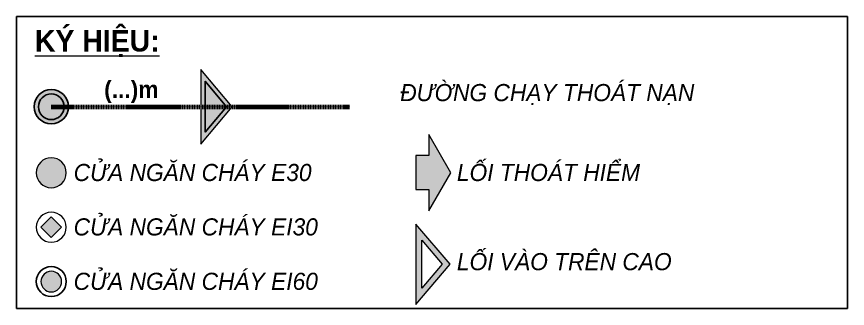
# Model space of a CAD drawing. Header units: millimetres. Extents: x 25998 to 252958, y -15958 to 83425.
# Drawn here: x 163620 to 199500, y 2600 to 15200 of the extents above; entities that cross this region are included whole.
import ezdxf

# ---------------------------------------------------------------- set-up
doc = ezdxf.new("R2010")
doc.units = ezdxf.units.MM
doc.linetypes.add('1 NÉT CALL OUT', pattern=[6, 3, -3])
for name, color, linetype, lineweight in [('A-ANNO-NOTE', 131, 'Continuous', 9), ('A-ANNO-NOTE-1', 131, 'Continuous', 25), ('A-DETL', 90, 'Continuous', 9), ('A-DETL-3', 90, '1 NÉT CALL OUT', 70), ('A-DETL-THIN', 151, 'Continuous', 9), ('G-ANNO-TEXT-1', 7, 'Continuous', 9)]:
    doc.layers.add(name, color=color, linetype=linetype, lineweight=lineweight)
doc.styles.add('Arial_10', font='arial_0.ttf', dxfattribs={"width": 0.95, "height": 740})
doc.styles.add('Arial_B_4', font='arialbd_0.ttf', dxfattribs={"width": 0.95, "height": 925})

# ---------------------------------------------------------------- blocks, each defined once
blk = doc.blocks.new('HDNDCT_MŨI TÊN THOÁT HIỂM 2 - HDNDCT_MŨI TÊN THOÁT HIỂM 2-1614706-GHI CHÚ_ĐƯỜNG THOÁT NẠN PCCC')
at = {"layer": 'A-ANNO-NOTE'}
blk.add_hatch(color=256, dxfattribs=at).paths.add_polyline_path([(18288, 8457), (17336, 6807), (17336, 7728), (16778, 7728), (16778, 9208), (17336, 9208), (17336, 10108)])
for p, q in [((18288, 8457), (17336, 10108)), ((17336, 10108), (17336, 9208)), ((17336, 9208), (16778, 9208)), ((16778, 9208), (16778, 7728)), ((17336, 6807), (18288, 8457)), ((16778, 7728), (17336, 7728)), ((17336, 7728), (17336, 6807))]:
    blk.add_line(p, q, dxfattribs=at)
blk = doc.blocks.new('HDNDCT_MŨI TÊN THOÁT HIỂM - HDNDCT_MŨI TÊN THOÁT HIỂM-1614704-GHI CHÚ_ĐƯỜNG THOÁT NẠN PCCC')
at = {"layer": 'A-ANNO-NOTE'}
h = blk.add_hatch(color=256, dxfattribs=at)
h.paths.add_polyline_path([(8847, 11307), (7495, 9697), (7495, 12918)])
h.paths.add_polyline_path([(8605, 11307), (7680, 12410), (7680, 10205)])
blk.add_hatch(color=256, dxfattribs=at).paths.add_polyline_path([(7680, 10205), (7680, 12410), (8605, 11307)])
for p, q in [((8847, 11307), (7495, 12918)), ((7495, 12918), (7495, 9697)), ((7680, 10205), (7680, 12410)), ((7680, 12410), (8605, 11307)), ((8605, 11307), (7680, 12410)), ((7680, 12410), (7680, 10205)), ((7495, 9697), (8847, 11307)), ((8605, 11307), (7680, 10205)), ((7680, 10205), (8605, 11307))]:
    blk.add_line(p, q, dxfattribs=at)
blk = doc.blocks.new('HDNDCT_DIEM THOAT HIEM XA NHAT - HDNDCT_DIEM THOAT HIEM XA NHAT-1614703-GHI CHÚ_ĐƯỜNG THOÁT NẠN PCCC')
at = {"layer": 'A-ANNO-NOTE'}
h = blk.add_hatch(color=256, dxfattribs=at)
edge = h.paths.add_edge_path()
edge.add_arc((1031, 11307), 740, 0, 180)
edge.add_arc((1031, 11307), 740, 180, 360)
edge = h.paths.add_edge_path()
edge.add_arc((1031, 11307), 555, 180, 360)
edge.add_arc((1031, 11307), 555, 360, 540)
h = blk.add_hatch(color=256, dxfattribs=at)
edge = h.paths.add_edge_path()
edge.add_arc((1031, 11307), 555, 0, 180)
edge.add_arc((1031, 11307), 555, 180, 360)
at = {"layer": 'A-ANNO-NOTE-1'}
for radius, start, end in [(740, 360, 180), (555, 0, 180), (555, 360, 180), (740, 180, 360), (555, 180, 0), (555, 180, 360)]:
    blk.add_arc((1031, 11307), radius, start, end, dxfattribs=at)
blk = doc.blocks.new('HDNDCT_GHI CHÚ CỬA CHỐNG CHÁY E30 - HDNDCT_GHI CHÚ CỬA CHỐNG CHÁY E30-1614707-GHI CHÚ_ĐƯỜNG THOÁT NẠN PCCC')
at = {"layer": 'A-ANNO-NOTE'}
h = blk.add_hatch(color=256, dxfattribs=at)
edge = h.paths.add_edge_path()
edge.add_arc((1031, 8457), 647, 0, 180)
edge.add_arc((1031, 8457), 648, 180, 360)
for radius, start, end in [(648, 360, 180), (647, 180, 360)]:
    blk.add_arc((1031, 8457), radius, start, end, dxfattribs=at)
blk = doc.blocks.new('HDNDCT_GHI CHÚ CỬA CHỐNG CHÁY EI30 - HDNDCT_GHI CHÚ CỬA CHỐNG CHÁY EI30-2461928-GHI CHÚ_ĐƯỜNG THOÁT NẠN PCCC')
at = {"layer": 'A-ANNO-NOTE'}
blk.add_hatch(color=256, dxfattribs=at).paths.add_polyline_path([(587, 6107), (1031, 6551), (1475, 6107), (1031, 5663)])
for p, q in [((1031, 6551), (587, 6107)), ((1475, 6107), (1031, 6551)), ((587, 6107), (1031, 5663)), ((1031, 5663), (1475, 6107))]:
    blk.add_line(p, q, dxfattribs=at)
for start, end in [(360, 180), (180, 360)]:
    blk.add_arc((1031, 6107), 648, start, end, dxfattribs=at)
blk = doc.blocks.new('HDNDCT_LỐI VÀO TRÊN CAO - HDNDCT_LỐI VÀO TRÊN CAO-1614699-GHI CHÚ_ĐƯỜNG THOÁT NẠN PCCC')
at = {"layer": 'A-ANNO-NOTE'}
h = blk.add_hatch(color=256, dxfattribs=at)
h.paths.add_polyline_path([(17918, 4507), (17037, 5540), (17037, 3474)])
h.paths.add_polyline_path([(16778, 6243), (18259, 4507), (16778, 2772)])
for p, q in [((16778, 6243), (16778, 2772)), ((18259, 4507), (16778, 6243)), ((17037, 3474), (17037, 5540)), ((17037, 5540), (17918, 4507)), ((16778, 2772), (18259, 4507)), ((17918, 4507), (17037, 3474))]:
    blk.add_line(p, q, dxfattribs=at)
blk = doc.blocks.new('HDNDCT_GHI CHÚ CỬA CHỐNG CHÁY EI60 - HDNDCT_GHI CHÚ CỬA CHỐNG CHÁY EI60-1614697-GHI CHÚ_ĐƯỜNG THOÁT NẠN PCCC')
at = {"layer": 'A-ANNO-NOTE'}
h = blk.add_hatch(color=256, dxfattribs=at)
edge = h.paths.add_edge_path()
edge.add_arc((1031, 3757), 444, 0, 180)
edge.add_arc((1031, 3757), 444, 180, 360)
for radius, start, end in [(648, 360, 180), (444, 360, 180), (444, 180, 360)]:
    blk.add_arc((1031, 3757), radius, start, end, dxfattribs=at)
at = {"layer": 'A-ANNO-NOTE-1'}
for start, end in [(360, 180), (180, 360)]:
    blk.add_arc((1031, 3757), 648, start, end, dxfattribs=at)

msp = doc.modelspace()

# ---------------------------------------------------------------- linework, layer by layer
at = {"layer": 'A-DETL'}
for p, q in [((199500.3, 15200.1), (163620.3, 15200.1)), ((163620.3, 15200.1), (163620.3, 2600.1)), ((199500.3, 2600.1), (199500.3, 15200.1)), ((163620.3, 2600.1), (199500.3, 2600.1))]:
    msp.add_line(p, q, dxfattribs=at)
at = {"layer": 'A-DETL-3'}
msp.add_line((165117.1, 11307.2), (178017.1, 11307.2), dxfattribs=at)
at = {"layer": 'A-DETL-THIN'}
for p, q in [((163620.3, 15200.1), (199500.3, 15200.1)), ((163620.3, 2600.1), (163620.3, 15200.1)), ((199500.3, 15200.1), (199500.3, 2600.1)), ((199500.3, 2600.1), (163620.3, 2600.1))]:
    msp.add_line(p, q, dxfattribs=at)

# ---------------------------------------------------------------- block references
at = {"layer": 'A-ANNO-NOTE'}
for name in ['HDNDCT_MŨI TÊN THOÁT HIỂM - HDNDCT_MŨI TÊN THOÁT HIỂM-1614704-GHI CHÚ_ĐƯỜNG THOÁT NẠN PCCC', 'HDNDCT_DIEM THOAT HIEM XA NHAT - HDNDCT_DIEM THOAT HIEM XA NHAT-1614703-GHI CHÚ_ĐƯỜNG THOÁT NẠN PCCC', 'HDNDCT_MŨI TÊN THOÁT HIỂM 2 - HDNDCT_MŨI TÊN THOÁT HIỂM 2-1614706-GHI CHÚ_ĐƯỜNG THOÁT NẠN PCCC', 'HDNDCT_GHI CHÚ CỬA CHỐNG CHÁY E30 - HDNDCT_GHI CHÚ CỬA CHỐNG CHÁY E30-1614707-GHI CHÚ_ĐƯỜNG THOÁT NẠN PCCC', 'HDNDCT_GHI CHÚ CỬA CHỐNG CHÁY EI30 - HDNDCT_GHI CHÚ CỬA CHỐNG CHÁY EI30-2461928-GHI CHÚ_ĐƯỜNG THOÁT NẠN PCCC', 'HDNDCT_LỐI VÀO TRÊN CAO - HDNDCT_LỐI VÀO TRÊN CAO-1614699-GHI CHÚ_ĐƯỜNG THOÁT NẠN PCCC', 'HDNDCT_GHI CHÚ CỬA CHỐNG CHÁY EI60 - HDNDCT_GHI CHÚ CỬA CHỐNG CHÁY EI60-1614697-GHI CHÚ_ĐƯỜNG THOÁT NẠN PCCC']:
    msp.add_blockref(name, (164086.3, 0), dxfattribs=at)

# ---------------------------------------------------------------- texts
at = {"layer": 'G-ANNO-TEXT-1', "line_spacing_factor": 0.936439}
for s, insert, char_height, width, attachment_point, style in [('\\pt4218,8436,12654,16872,21090,25308,29526,33744,37962,42180,46398,50616,54834,59052,63270,67488,71706,75924,80142,84360,88578,92796,97014,1.01232E+005,1.05450E+005,1.09668E+005,1.13886E+005,1.18104E+005,1.22322E+005,1.26540E+005,1.30758E+005,1.34976E+005;{\\LKÝ HIỆU:}', (164410.6, 14618.3), 925, 5449.48, 1, 'Arial_B_4'), ('\\pt4464.05,8928.1,13392.15,17856.2,22320.25,26784.3,31248.35,35712.4,40176.45,44640.5,49104.55,53568.6,58032.65,62496.7,66960.75,71424.8,75888.85,80352.9,84816.95,89281,93745.05,98209.1,1.02673E+005,1.07137E+005,1.11601E+005,1.16065E+005,1.20529E+005,1.24993E+005,1.29457E+005,1.33922E+005,1.38386E+005,1.42850E+005;{\\fArial|b1|i0|c0|p34;(...)m}', (168575, 11947.7), 740, 5395.525, 5, 'Arial_10'), ('\\pt4464.05,8928.1,13392.15,17856.2,22320.25,26784.3,31248.35,35712.4,40176.45,44640.5,49104.55,53568.6,58032.65,62496.7,66960.75,71424.8,75888.85,80352.9,84816.95,89281,93745.05,98209.1,1.02673E+005,1.07137E+005,1.11601E+005,1.16065E+005,1.20529E+005,1.24993E+005,1.29457E+005,1.33922E+005,1.38386E+005,1.42850E+005;{\\fArial|b0|i1|c0|p34;ĐƯỜNG CHẠY THOÁT NẠN}', (180183.6, 12289), 740, 17044.235, 1, 'Arial_10'), ('\\pt4464.05,8928.1,13392.15,17856.2,22320.25,26784.3,31248.35,35712.4,40176.45,44640.5,49104.55,53568.6,58032.65,62496.7,66960.75,71424.8,75888.85,80352.9,84816.95,89281,93745.05,98209.1,1.02673E+005,1.07137E+005,1.11601E+005,1.16065E+005,1.20529E+005,1.24993E+005,1.29457E+005,1.33922E+005,1.38386E+005,1.42850E+005;{\\fArial|b0|i1|c0|p34;CỬA NGĂN CHÁY E30}', (166083.6, 8839), 740, 15065.29, 1, 'Arial_10'), ('\\pt4464.05,8928.1,13392.15,17856.2,22320.25,26784.3,31248.35,35712.4,40176.45,44640.5,49104.55,53568.6,58032.65,62496.7,66960.75,71424.8,75888.85,80352.9,84816.95,89281,93745.05,98209.1,1.02673E+005,1.07137E+005,1.11601E+005,1.16065E+005,1.20529E+005,1.24993E+005,1.29457E+005,1.33922E+005,1.38386E+005,1.42850E+005;{\\fArial|b0|i1|c0|p34;LỐI THOÁT HIỂM}', (182635.2, 8839), 740, 15065.29, 1, 'Arial_10'), ('\\pt4464.05,8928.1,13392.15,17856.2,22320.25,26784.3,31248.35,35712.4,40176.45,44640.5,49104.55,53568.6,58032.65,62496.7,66960.75,71424.8,75888.85,80352.9,84816.95,89281,93745.05,98209.1,1.02673E+005,1.07137E+005,1.11601E+005,1.16065E+005,1.20529E+005,1.24993E+005,1.29457E+005,1.33922E+005,1.38386E+005,1.42850E+005;{\\fArial|b0|i1|c0|p34;CỬA NGĂN CHÁY EI30}', (166083.6, 6489), 740, 15065.29, 1, 'Arial_10'), ('\\pt4464.05,8928.1,13392.15,17856.2,22320.25,26784.3,31248.35,35712.4,40176.45,44640.5,49104.55,53568.6,58032.65,62496.7,66960.75,71424.8,75888.85,80352.9,84816.95,89281,93745.05,98209.1,1.02673E+005,1.07137E+005,1.11601E+005,1.16065E+005,1.20529E+005,1.24993E+005,1.29457E+005,1.33922E+005,1.38386E+005,1.42850E+005;{\\fArial|b0|i1|c0|p34;LỐI VÀO TRÊN CAO}', (182635.2, 4989), 740, 15065.29, 1, 'Arial_10'), ('\\pt4464.05,8928.1,13392.15,17856.2,22320.25,26784.3,31248.35,35712.4,40176.45,44640.5,49104.55,53568.6,58032.65,62496.7,66960.75,71424.8,75888.85,80352.9,84816.95,89281,93745.05,98209.1,1.02673E+005,1.07137E+005,1.11601E+005,1.16065E+005,1.20529E+005,1.24993E+005,1.29457E+005,1.33922E+005,1.38386E+005,1.42850E+005;{\\fArial|b0|i1|c0|p34;CỬA NGĂN CHÁY EI60}', (166083.6, 4139), 740, 15065.29, 1, 'Arial_10')]:
    msp.add_mtext(s, dxfattribs=dict(at, insert=insert, char_height=char_height, width=width, attachment_point=attachment_point, style=style))

doc.saveas('drawing.dxf')
